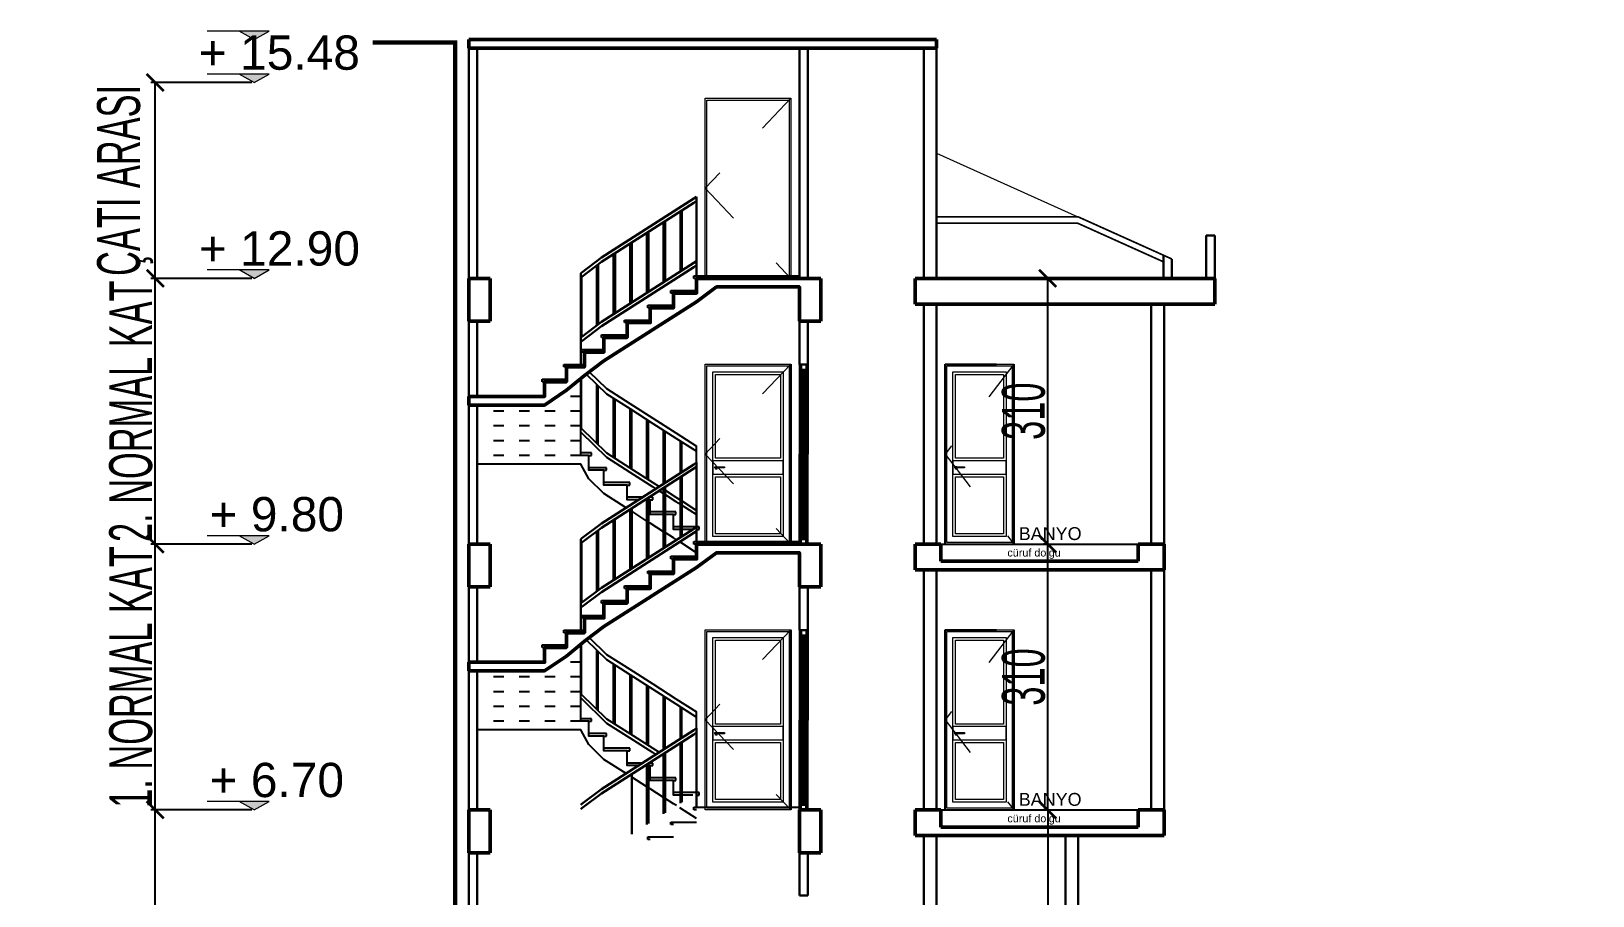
# Model space of a CAD drawing. Header units: millimetres. Extents: x 7519 to 33116, y -1769 to 3101.
# Drawn here: x 11423.7 to 11879.1, y 1998.4 to 2250.5 of the extents above; entities that cross this region are included whole.
import ezdxf

# ---------------------------------------------------------------- set-up
doc = ezdxf.new("R2010")
doc.units = ezdxf.units.MM
doc.linetypes.add('ACAD_ISO03W100', pattern=[30, 12, -18])
doc.linetypes.add('ACAD_ISO04W100', pattern=[30, 24, -3, 0, -3])
doc.layers.add('1', color=7, linetype='Continuous', true_color=0x4137a0)
for name, color, linetype, lineweight in [('iç ölçü x', 20, 'Continuous', 9), ('KAPI', 42, 'Continuous', 25), ('kesit duvar', 97, 'Continuous', 30), ('kesit ödşleme', 5, 'Continuous', 50), ('KOTLAR', 3, 'Continuous', 15)]:
    doc.layers.add(name, color=color, linetype=linetype, lineweight=lineweight)
doc.styles.get("Standard").update_dxf_attribs({"font": 'arial.ttf'})
doc.styles.add('UMUT İÇ ÖLÇÜ YAZISI', font='ARIALN.TTF', dxfattribs={"width": 0.7, "height": 12.5})
doc.dimstyles.new('UMUT İÇ ÖLÇÜ', dxfattribs={"dimtxt": 12.5, "dimasz": 5, "dimexe": 1.25, "dimexo": 0.625, "dimtad": 1, "dimtoh": 1, "dimdec": 0, "dimzin": 12, "dimtxsty": 'UMUT İÇ ÖLÇÜ YAZISI', "dimblk": 'ARCHTICK', "dimcen": 5, "dimclrd": 1, "dimclre": 2, "dimclrt": 3, "dimadec": 0, "dimazin": 0, "dimtfac": 1, "dimtdec": 0, "dimtix": 1, "dimtmove": 0, "dimatfit": 3, "dimldrblk": 'ARCHTICK', "dimfxl": 35, "dimfxlon": 1, "dimtfillclr": 256, "dimarcsym": 0})
pattern_1 = [(90, (8156.6405, 3298.9933), (-4.875, 9e-16), []), (90, (8157.0825, 3299.435), (-4.875, 9e-16), [])]

# ---------------------------------------------------------------- blocks, each defined once
blk = doc.blocks.new('A$C255917EC')
at = {"layer": 'iç ölçü x'}
h = blk.add_hatch(color=256, dxfattribs=at)
h.dxf.hatch_style = 1
h.paths.add_polyline_path([(0, 0), (43.7, 24.5), (-43.7, 24.5)])
for p, q in [((0, 0), (-43.7, 24.5)), ((-43.7, 24.5), (137.2, 24.5)), ((0, 0), (43.7, 24.5))]:
    blk.add_line(p, q, dxfattribs=at)
blk = doc.blocks.new('_ArchTick')
at = {"color": 0, "linetype": 'ByBlock', "const_width": 0.15}
blk.add_lwpolyline([(-0.5, -0.5), (0.5, 0.5)], dxfattribs=at)
blk = doc.blocks.new('*D515')
at = {"layer": 'Defpoints', "color": 0, "transparency": 16777216}
for p in [(11459.87, 2023.45), (11488.72, 2023.45), (11488.72, 1855.95)]:
    blk.add_point(p, dxfattribs=at)
at = {"layer": 'iç ölçü x', "color": 2, "lineweight": -2, "transparency": 16777216}
for p, q in [((11488.09, 2023.45), (11458.62, 2023.45)), ((11488.09, 1855.95), (11458.62, 1855.95))]:
    blk.add_line(p, q, dxfattribs=at)
at = {"layer": 'iç ölçü x', "color": 1, "lineweight": -2, "transparency": 16777216}
blk.add_line((11459.87, 1855.95), (11459.87, 2023.45), dxfattribs=at)
at = {"layer": 'iç ölçü x', "color": 1, "lineweight": -2, "transparency": 16777216, "xscale": 5, "yscale": 5, "zscale": 5}
for p, rotation in [((11459.87, 2023.45), 90), ((11459.87, 1855.95), 270)]:
    blk.add_blockref('_ArchTick', p, dxfattribs=dict(at, rotation=rotation))
at = {"layer": 'iç ölçü x', "color": 3, "transparency": 16777216, "insert": (11451.61, 1939.7), "char_height": 12.5, "attachment_point": 5, "rotation": 90, "style": 'UMUT İÇ ÖLÇÜ YAZISI'}
blk.add_mtext('ZEMİN KAT', dxfattribs=at)
blk = doc.blocks.new('*D516')
at = {"layer": 'Defpoints', "color": 0, "transparency": 16777216}
for p in [(11459.87, 2100.95), (11488.72, 2100.95), (11488.72, 2023.45)]:
    blk.add_point(p, dxfattribs=at)
at = {"layer": 'iç ölçü x', "color": 2, "lineweight": -2, "transparency": 16777216}
for p, q in [((11488.09, 2100.95), (11458.62, 2100.95)), ((11488.09, 2023.45), (11458.62, 2023.45))]:
    blk.add_line(p, q, dxfattribs=at)
at = {"layer": 'iç ölçü x', "color": 1, "lineweight": -2, "transparency": 16777216}
blk.add_line((11459.87, 2023.45), (11459.87, 2100.95), dxfattribs=at)
at = {"layer": 'iç ölçü x', "color": 1, "lineweight": -2, "transparency": 16777216, "xscale": 5, "yscale": 5, "zscale": 5}
for p, rotation in [((11459.87, 2100.95), 90), ((11459.87, 2023.45), 270)]:
    blk.add_blockref('_ArchTick', p, dxfattribs=dict(at, rotation=rotation))
at = {"layer": 'iç ölçü x', "color": 3, "transparency": 16777216, "insert": (11452.78, 2062.2), "char_height": 12.5, "attachment_point": 5, "rotation": 90, "style": 'UMUT İÇ ÖLÇÜ YAZISI'}
blk.add_mtext('1. NORMAL KAT', dxfattribs=at)
blk = doc.blocks.new('*D517')
at = {"layer": 'Defpoints', "color": 0, "transparency": 16777216}
for p in [(11459.87, 2178.45), (11488.72, 2178.45), (11488.72, 2100.95)]:
    blk.add_point(p, dxfattribs=at)
at = {"layer": 'iç ölçü x', "color": 2, "lineweight": -2, "transparency": 16777216}
for p, q in [((11488.09, 2178.45), (11458.62, 2178.45)), ((11488.09, 2100.95), (11458.62, 2100.95))]:
    blk.add_line(p, q, dxfattribs=at)
at = {"layer": 'iç ölçü x', "color": 1, "lineweight": -2, "transparency": 16777216}
blk.add_line((11459.87, 2100.95), (11459.87, 2178.45), dxfattribs=at)
at = {"layer": 'iç ölçü x', "color": 1, "lineweight": -2, "transparency": 16777216, "xscale": 5, "yscale": 5, "zscale": 5}
for p, rotation in [((11459.87, 2178.45), 90), ((11459.87, 2100.95), 270)]:
    blk.add_blockref('_ArchTick', p, dxfattribs=dict(at, rotation=rotation))
at = {"layer": 'iç ölçü x', "color": 3, "transparency": 16777216, "insert": (11452.78, 2139.7), "char_height": 12.5, "attachment_point": 5, "rotation": 90, "style": 'UMUT İÇ ÖLÇÜ YAZISI'}
blk.add_mtext('2. NORMAL KAT', dxfattribs=at)
blk = doc.blocks.new('*D518')
at = {"layer": 'Defpoints', "color": 0, "transparency": 16777216}
for p in [(11459.87, 2235.56), (11488.72, 2235.56), (11488.72, 2178.45)]:
    blk.add_point(p, dxfattribs=at)
at = {"layer": 'iç ölçü x', "color": 2, "lineweight": -2, "transparency": 16777216}
for p, q in [((11488.09, 2235.56), (11458.62, 2235.56)), ((11488.09, 2178.45), (11458.62, 2178.45))]:
    blk.add_line(p, q, dxfattribs=at)
at = {"layer": 'iç ölçü x', "color": 1, "lineweight": -2, "transparency": 16777216}
blk.add_line((11459.87, 2178.45), (11459.87, 2235.56), dxfattribs=at)
at = {"layer": 'iç ölçü x', "color": 1, "lineweight": -2, "transparency": 16777216, "xscale": 5, "yscale": 5, "zscale": 5}
for p, rotation in [((11459.87, 2235.56), 90), ((11459.87, 2178.45), 270)]:
    blk.add_blockref('_ArchTick', p, dxfattribs=dict(at, rotation=rotation))
at = {"layer": 'iç ölçü x', "color": 3, "transparency": 16777216, "insert": (11451.1, 2207), "char_height": 12.5, "attachment_point": 5, "rotation": 90, "style": 'UMUT İÇ ÖLÇÜ YAZISI'}
blk.add_mtext('ÇATI ARASI ', dxfattribs=at)
blk = doc.blocks.new('*D511')
at = {"layer": 'Defpoints', "color": 0, "transparency": 16777216}
for p in [(11720.15, 2100.95), (11720.15, 2100.95), (11720.15, 2023.45)]:
    blk.add_point(p, dxfattribs=at)
at = {"layer": 'iç ölçü x', "color": 2, "lineweight": -2, "transparency": 16777216}
for p, q in [((11720.15, 2100.95), (11718.9, 2100.95)), ((11720.15, 2023.45), (11718.9, 2023.45))]:
    blk.add_line(p, q, dxfattribs=at)
at = {"layer": 'iç ölçü x', "color": 1, "lineweight": -2, "transparency": 16777216}
blk.add_line((11720.15, 2023.45), (11720.15, 2100.95), dxfattribs=at)
at = {"layer": 'iç ölçü x', "color": 1, "lineweight": -2, "transparency": 16777216, "xscale": 5, "yscale": 5, "zscale": 5}
for p, rotation in [((11720.15, 2100.95), 90), ((11720.15, 2023.45), 270)]:
    blk.add_blockref('_ArchTick', p, dxfattribs=dict(at, rotation=rotation))
at = {"layer": 'iç ölçü x', "color": 3, "transparency": 16777216, "insert": (11713.15, 2062.2), "char_height": 12.5, "attachment_point": 5, "rotation": 90, "style": 'UMUT İÇ ÖLÇÜ YAZISI'}
blk.add_mtext('310', dxfattribs=at)
blk = doc.blocks.new('*D512')
at = {"layer": 'Defpoints', "color": 0, "transparency": 16777216}
for p in [(11720.15, 2178.45), (11720.15, 2178.45), (11720.15, 2100.95)]:
    blk.add_point(p, dxfattribs=at)
at = {"layer": 'iç ölçü x', "color": 2, "lineweight": -2, "transparency": 16777216}
for p, q in [((11720.15, 2178.45), (11718.9, 2178.45)), ((11720.15, 2100.95), (11718.9, 2100.95))]:
    blk.add_line(p, q, dxfattribs=at)
at = {"layer": 'iç ölçü x', "color": 1, "lineweight": -2, "transparency": 16777216}
blk.add_line((11720.15, 2100.95), (11720.15, 2178.45), dxfattribs=at)
at = {"layer": 'iç ölçü x', "color": 1, "lineweight": -2, "transparency": 16777216, "xscale": 5, "yscale": 5, "zscale": 5}
for p, rotation in [((11720.15, 2178.45), 90), ((11720.15, 2100.95), 270)]:
    blk.add_blockref('_ArchTick', p, dxfattribs=dict(at, rotation=rotation))
at = {"layer": 'iç ölçü x', "color": 3, "transparency": 16777216, "insert": (11713.15, 2139.7), "char_height": 12.5, "attachment_point": 5, "rotation": 90, "style": 'UMUT İÇ ÖLÇÜ YAZISI'}
blk.add_mtext('310', dxfattribs=at)
blk = doc.blocks.new('*D519')
at = {"layer": 'Defpoints', "color": 0, "transparency": 16777216}
for p in [(11720.15, 2023.45), (11720.15, 1855.95), (11722.14, 1855.95)]:
    blk.add_point(p, dxfattribs=at)
at = {"layer": 'iç ölçü x', "color": 2, "lineweight": -2, "transparency": 16777216}
for p, q in [((11720.15, 2023.45), (11718.9, 2023.45)), ((11721.51, 1855.95), (11718.9, 1855.95))]:
    blk.add_line(p, q, dxfattribs=at)
at = {"layer": 'iç ölçü x', "color": 1, "lineweight": -2, "transparency": 16777216}
blk.add_line((11720.15, 2023.45), (11720.15, 1855.95), dxfattribs=at)
at = {"layer": 'iç ölçü x', "color": 1, "lineweight": -2, "transparency": 16777216, "xscale": 5, "yscale": 5, "zscale": 5}
for p, rotation in [((11720.15, 2023.45), 90), ((11720.15, 1855.95), 270)]:
    blk.add_blockref('_ArchTick', p, dxfattribs=dict(at, rotation=rotation))
at = {"layer": 'iç ölçü x', "color": 3, "transparency": 16777216, "insert": (11713.15, 1939.7), "char_height": 12.5, "attachment_point": 5, "rotation": 90, "style": 'UMUT İÇ ÖLÇÜ YAZISI'}
blk.add_mtext('670', dxfattribs=at)

msp = doc.modelspace()

# ---------------------------------------------------------------- hatches: boundary and pattern name
at = {"layer": '1', "lineweight": 30}
h = msp.add_hatch(dxfattribs=at)
h.set_pattern_fill('JIS_LC_8A', color=256, scale=0.625, angle=45)
h.set_pattern_definition(pattern_1)
h.paths.add_polyline_path([(11589.99, 2183.228), (11584.282, 2178.922), (11583.99, 2178.681), (11583.99, 2161.202), (11589.99, 2165.728), (11616.99, 2182.95), (11617.74, 2183.502), (11617.74, 2201.002), (11616.99, 2200.45)])
at = {"layer": '1'}
h = msp.add_hatch(dxfattribs=at)
h.set_pattern_fill('JIS_LC_8A', color=256, scale=0.625, angle=45)
h.set_pattern_definition(pattern_1)
h.paths.add_polyline_path([(11604.99, 2136.143), (11598.24, 2140.448), (11591.49, 2144.754), (11585.565, 2150.519), (11585.032, 2150.117), (11583.99, 2149.257), (11583.99, 2134.832), (11591.49, 2127.534), (11598.24, 2123.228), (11604.99, 2118.922), (11606.852, 2117.734), (11616.99, 2124.2), (11617.74, 2124.752), (11617.74, 2128.01), (11611.74, 2131.837)])
h = msp.add_hatch(dxfattribs=at)
h.set_pattern_fill('JIS_LC_8A', color=256, scale=0.625, angle=45)
h.set_pattern_definition([(90, (8156.6405, 3221.4933), (-4.875, 9e-16), []), (90, (8157.0825, 3221.935), (-4.875, 9e-16), [])])
h.paths.add_polyline_path([(11611.74, 2054.337), (11604.99, 2058.643), (11598.24, 2062.948), (11591.49, 2067.254), (11585.565, 2073.019), (11585.032, 2072.617), (11583.99, 2071.757), (11583.99, 2057.332), (11591.49, 2050.034), (11598.24, 2045.728), (11604.99, 2041.422), (11606.852, 2040.234), (11616.99, 2046.7), (11617.74, 2047.252), (11617.74, 2050.51)])

# ---------------------------------------------------------------- linework, layer by layer
at = {"layer": '1', "lineweight": 30}
for p, q in [((11617.74, 2179.2), (11617.74, 2202.252)), ((11583.99, 2179.931), (11583.99, 2153.367)), ((11617.74, 2101.7), (11617.74, 2124.752)), ((11613.016, 2102.915), (11613.016, 2120.415)), ((11613.457, 2103.197), (11613.457, 2120.697)), ((11603.266, 2096.696), (11603.266, 2114.196)), ((11603.707, 2096.978), (11603.707, 2114.478)), ((11608.141, 2099.806), (11608.141, 2117.306)), ((11608.582, 2100.088), (11608.582, 2117.588)), ((11598.391, 2093.587), (11598.391, 2111.087)), ((11598.832, 2093.868), (11598.832, 2111.368)), ((11588.641, 2087.21), (11588.641, 2104.71)), ((11589.082, 2087.544), (11589.082, 2105.044)), ((11593.516, 2090.477), (11593.516, 2107.977)), ((11593.957, 2090.759), (11593.957, 2108.259)), ((11583.99, 2102.431), (11583.99, 2075.867)), ((11584.207, 2083.861), (11584.207, 2101.361)), ((11617.74, 2024.2), (11617.74, 2047.252)), ((11613.016, 2025.415), (11613.016, 2042.915)), ((11613.457, 2025.697), (11613.457, 2043.197)), ((11603.266, 2019.196), (11603.266, 2036.696)), ((11603.707, 2019.478), (11603.707, 2036.978)), ((11608.141, 2022.306), (11608.141, 2039.806)), ((11608.582, 2022.588), (11608.582, 2040.088)), ((11598.832, 2016.368), (11598.832, 2033.868))]:
    msp.add_line(p, q, dxfattribs=at)
at = {"layer": '1'}
for p, q in [((11616.99, 2178.45), (11616.99, 2179.2)), ((11616.99, 2179.2), (11647.747, 2179.2)), ((11617.74, 2178.45), (11616.99, 2178.45)), ((11610.24, 2174.145), (11610.24, 2174.895)), ((11610.24, 2174.895), (11617.74, 2174.895)), ((11610.99, 2174.145), (11610.24, 2174.145)), ((11603.49, 2169.839), (11603.49, 2170.589)), ((11603.49, 2170.589), (11610.99, 2170.589)), ((11604.24, 2169.839), (11603.49, 2169.839)), ((11596.74, 2165.534), (11596.74, 2166.284)), ((11596.74, 2166.284), (11604.24, 2166.284)), ((11597.49, 2165.534), (11596.74, 2165.534)), ((11589.99, 2161.228), (11589.99, 2161.978)), ((11589.99, 2161.978), (11597.49, 2161.978)), ((11590.74, 2161.228), (11589.99, 2161.228)), ((11584.282, 2156.922), (11584.282, 2157.672)), ((11584.282, 2157.672), (11590.74, 2157.672)), ((11585.032, 2156.922), (11584.282, 2156.922)), ((11579.063, 2152.617), (11579.063, 2153.367)), ((11579.063, 2153.367), (11585.032, 2153.367)), ((11579.813, 2152.617), (11579.063, 2152.617)), ((11572.692, 2148.311), (11572.692, 2149.061)), ((11572.692, 2149.061), (11579.813, 2149.061)), ((11573.442, 2148.311), (11572.692, 2148.311)), ((11587.065, 2127.534), (11583.99, 2127.534)), ((11587.065, 2126.784), (11587.065, 2127.534)), ((11617.74, 2124.752), (11617.74, 2129.536)), ((11586.315, 2126.784), (11587.065, 2126.784)), ((11591.49, 2123.228), (11586.315, 2123.228)), ((11590.74, 2122.478), (11591.49, 2122.478)), ((11591.49, 2122.478), (11591.49, 2123.228)), ((11598.24, 2118.922), (11590.74, 2118.922)), ((11597.49, 2118.172), (11598.24, 2118.172)), ((11598.24, 2118.172), (11598.24, 2118.922)), ((11601.965, 2114.617), (11597.49, 2114.617)), ((11604.99, 2114.617), (11603.925, 2114.617)), ((11604.24, 2113.867), (11604.99, 2113.867)), ((11604.99, 2113.867), (11604.99, 2114.617)), ((11608.141, 2110.311), (11604.24, 2110.311)), ((11611.74, 2110.311), (11608.582, 2110.311)), ((11610.99, 2109.561), (11611.74, 2109.561)), ((11611.74, 2109.561), (11611.74, 2110.311)), ((11613.016, 2106.006), (11610.99, 2106.006)), ((11618.49, 2106.006), (11613.457, 2106.006)), ((11617.74, 2105.256), (11618.49, 2105.256)), ((11618.49, 2105.256), (11618.49, 2106.006)), ((11616.99, 2100.95), (11616.99, 2101.7)), ((11616.99, 2101.7), (11647.747, 2101.7)), ((11617.74, 2100.95), (11616.99, 2100.95)), ((11688.991, 2100.95), (11746.581, 2100.95)), ((11610.24, 2096.645), (11610.24, 2097.395)), ((11610.24, 2097.395), (11617.74, 2097.395)), ((11610.99, 2096.645), (11610.24, 2096.645)), ((11603.49, 2092.339), (11603.49, 2093.089)), ((11603.49, 2093.089), (11610.99, 2093.089)), ((11604.24, 2092.339), (11603.49, 2092.339)), ((11596.74, 2088.034), (11596.74, 2088.784)), ((11596.74, 2088.784), (11604.24, 2088.784)), ((11597.49, 2088.034), (11596.74, 2088.034)), ((11589.99, 2083.728), (11589.99, 2084.478)), ((11589.99, 2084.478), (11597.49, 2084.478)), ((11590.74, 2083.728), (11589.99, 2083.728)), ((11584.282, 2079.422), (11584.282, 2080.172)), ((11584.282, 2080.172), (11590.74, 2080.172)), ((11585.032, 2079.422), (11584.282, 2079.422)), ((11579.063, 2075.117), (11579.063, 2075.867)), ((11579.063, 2075.867), (11585.032, 2075.867)), ((11579.813, 2075.117), (11579.063, 2075.117)), ((11572.692, 2070.811), (11572.692, 2071.561)), ((11572.692, 2071.561), (11579.813, 2071.561)), ((11573.442, 2070.811), (11572.692, 2070.811)), ((11587.065, 2050.034), (11583.99, 2050.034)), ((11587.065, 2049.284), (11587.065, 2050.034)), ((11617.74, 2047.252), (11617.74, 2052.036)), ((11586.315, 2049.284), (11587.065, 2049.284)), ((11591.49, 2045.728), (11586.315, 2045.728)), ((11590.74, 2044.978), (11591.49, 2044.978)), ((11591.49, 2044.978), (11591.49, 2045.728)), ((11598.24, 2041.422), (11590.74, 2041.422)), ((11597.49, 2040.672), (11598.24, 2040.672)), ((11598.24, 2040.672), (11598.24, 2041.422)), ((11601.965, 2037.117), (11597.49, 2037.117)), ((11604.99, 2037.117), (11603.925, 2037.117)), ((11604.24, 2036.367), (11604.99, 2036.367)), ((11604.99, 2036.367), (11604.99, 2037.117)), ((11608.141, 2032.811), (11604.24, 2032.811)), ((11611.74, 2032.811), (11608.582, 2032.811)), ((11610.99, 2032.061), (11611.74, 2032.061)), ((11611.74, 2032.061), (11611.74, 2032.811)), ((11613.016, 2028.506), (11610.99, 2028.506)), ((11618.49, 2028.506), (11613.457, 2028.506)), ((11617.74, 2027.756), (11618.49, 2027.756)), ((11618.49, 2027.756), (11618.49, 2028.506)), ((11616.99, 2023.45), (11616.99, 2024.2)), ((11616.99, 2024.2), (11647.747, 2024.2)), ((11617.74, 2023.45), (11616.99, 2023.45)), ((11688.991, 2023.45), (11746.581, 2023.45)), ((11610.24, 2019.145), (11610.24, 2019.895)), ((11610.24, 2019.895), (11617.74, 2019.895)), ((11610.99, 2019.145), (11610.24, 2019.145)), ((11603.49, 2014.839), (11603.49, 2015.589)), ((11603.49, 2015.589), (11610.99, 2015.589)), ((11604.24, 2014.839), (11603.49, 2014.839))]:
    msp.add_line(p, q, dxfattribs=at)
at = {"layer": '1', "linetype": 'ACAD_ISO03W100', "ltscale": 0.25}
for p, q in [((11583.99, 2144.006), (11577.141, 2144.006)), ((11583.99, 2139.7), (11553.798, 2139.7)), ((11583.99, 2135.395), (11553.798, 2135.395)), ((11583.99, 2131.089), (11553.798, 2131.089)), ((11583.99, 2126.784), (11553.798, 2126.784)), ((11583.99, 2066.506), (11577.141, 2066.506)), ((11583.99, 2062.2), (11553.798, 2062.2)), ((11583.99, 2057.895), (11553.798, 2057.895)), ((11583.99, 2053.589), (11553.798, 2053.589)), ((11583.99, 2049.284), (11553.798, 2049.284))]:
    msp.add_line(p, q, dxfattribs=at)
at = {"layer": '1', "lineweight": 30}
for points in [[(11583.99, 2179.931), (11584.282, 2180.172), (11589.99, 2184.478), (11616.99, 2201.7), (11617.74, 2202.252)], [(11583.99, 2178.681), (11584.282, 2178.922), (11589.99, 2183.228), (11616.99, 2200.45), (11617.74, 2201.002)], [(11583.99, 2161.181), (11584.282, 2161.422), (11589.99, 2165.728), (11616.99, 2182.95), (11617.74, 2183.502)], [(11583.99, 2159.931), (11584.282, 2160.172), (11589.99, 2164.478), (11616.99, 2181.7), (11617.74, 2182.252)], [(11583.99, 2102.431), (11584.282, 2102.672), (11589.99, 2106.978), (11616.99, 2124.2), (11617.74, 2124.752)], [(11583.99, 2101.181), (11584.282, 2101.422), (11589.99, 2105.728), (11616.99, 2122.95), (11617.74, 2123.502)], [(11583.99, 2083.681), (11584.282, 2083.922), (11589.99, 2088.228), (11616.99, 2105.45), (11617.74, 2106.002)], [(11583.99, 2082.431), (11584.282, 2082.672), (11589.99, 2086.978), (11616.99, 2104.2), (11617.74, 2104.752)], [(11583.99, 2024.931), (11584.282, 2025.172), (11589.99, 2029.478), (11616.99, 2046.7), (11617.74, 2047.252)], [(11583.99, 2023.681), (11584.282, 2023.922), (11589.99, 2028.228), (11616.99, 2045.45), (11617.74, 2046.002)]]:
    msp.add_lwpolyline(points, dxfattribs=at)
at = {"layer": '1'}
for points in [[(11585.565, 2150.519), (11591.49, 2144.754), (11598.24, 2140.448), (11604.99, 2136.143), (11611.74, 2131.837), (11617.74, 2128.01)], [(11586.448, 2151.185), (11591.49, 2146.28), (11598.24, 2141.974), (11604.99, 2137.669), (11611.74, 2133.363), (11617.74, 2129.536)], [(11600.79, 2113.867), (11597.49, 2113.867), (11597.49, 2118.172), (11590.74, 2118.172), (11590.74, 2122.478), (11586.315, 2122.478), (11586.315, 2126.784), (11583.99, 2126.784), (11583.99, 2149.257)], [(11583.99, 2134.832), (11591.49, 2127.534), (11598.24, 2123.228), (11604.99, 2118.922), (11606.852, 2117.734)], [(11583.99, 2133.578), (11591.49, 2126.28), (11598.24, 2121.974), (11604.99, 2117.669), (11605.87, 2117.107)], [(11597.18, 2111.564), (11590.74, 2115.672), (11586.315, 2119.978), (11583.99, 2124.284), (11553.798, 2124.284)], [(11603.266, 2113.867), (11602.749, 2113.867)], [(11608.141, 2109.561), (11604.24, 2109.561), (11604.24, 2113.867), (11603.707, 2113.867)], [(11606.849, 2116.482), (11608.141, 2115.659)], [(11607.832, 2117.109), (11608.141, 2116.913)], [(11608.582, 2116.631), (11611.74, 2114.617), (11613.016, 2113.803)], [(11608.582, 2115.377), (11611.74, 2113.363), (11613.016, 2112.549)], [(11613.457, 2113.521), (11617.74, 2110.79)], [(11598.391, 2110.792), (11598.16, 2110.939)], [(11603.266, 2107.683), (11598.832, 2110.51)], [(11613.016, 2105.256), (11610.99, 2105.256), (11610.99, 2109.561), (11608.582, 2109.561)], [(11613.457, 2112.267), (11617.74, 2109.536)], [(11608.141, 2104.573), (11604.24, 2107.061), (11603.707, 2107.401)], [(11611.877, 2102.189), (11610.99, 2102.756), (11608.582, 2104.291)], [(11616.685, 2105.256), (11613.457, 2105.256)], [(11617.74, 2101.7), (11617.74, 2105.256)], [(11617.74, 2098.45), (11612.857, 2101.564)], [(11585.565, 2073.019), (11591.49, 2067.254), (11598.24, 2062.948), (11604.99, 2058.643), (11611.74, 2054.337), (11617.74, 2050.51)], [(11586.448, 2073.685), (11591.49, 2068.78), (11598.24, 2064.474), (11604.99, 2060.169), (11611.74, 2055.863), (11617.74, 2052.036)], [(11600.79, 2036.367), (11597.49, 2036.367), (11597.49, 2040.672), (11590.74, 2040.672), (11590.74, 2044.978), (11586.315, 2044.978), (11586.315, 2049.284), (11583.99, 2049.284), (11583.99, 2071.757)], [(11583.99, 2057.332), (11591.49, 2050.034), (11598.24, 2045.728), (11604.99, 2041.422), (11606.852, 2040.234)], [(11583.99, 2056.078), (11591.49, 2048.78), (11598.24, 2044.474), (11604.99, 2040.169), (11605.87, 2039.607)], [(11597.18, 2034.064), (11590.74, 2038.172), (11586.315, 2042.478), (11583.99, 2046.784), (11553.798, 2046.784)], [(11603.266, 2036.367), (11602.749, 2036.367)], [(11608.141, 2032.061), (11604.24, 2032.061), (11604.24, 2036.367), (11603.707, 2036.367)], [(11598.391, 2033.292), (11598.16, 2033.439)], [(11603.266, 2030.183), (11598.832, 2033.01)], [(11613.016, 2027.756), (11610.99, 2027.756), (11610.99, 2032.061), (11608.582, 2032.061)], [(11608.141, 2027.073), (11604.24, 2029.561), (11603.707, 2029.901)], [(11611.877, 2024.689), (11610.99, 2025.256), (11608.582, 2026.791)], [(11616.685, 2027.756), (11613.457, 2027.756)], [(11617.74, 2024.2), (11617.74, 2027.252)], [(11617.74, 2020.95), (11612.857, 2024.064)]]:
    msp.add_lwpolyline(points, dxfattribs=at)
at = {"layer": 'iç ölçü x'}
for p in [(11687.74, 2214.967), (11756.388, 2184.075)]:
    msp.add_line(p, (11728.951, 2196.422), dxfattribs=at)
at = {"layer": 'iç ölçü x', "linetype": 'ACAD_ISO04W100', "const_width": 1.25}
msp.add_lwpolyline([(11523.288, 2247.249), (11547.352, 2247.249), (11547.352, 1746.7), (11642.239, 1746.7), (11642.239, 1717.95), (11691.991, 1717.95), (11691.991, 1746.7), (11878.5, 1746.7), (11878.5, 1845.2), (11730.831, 1845.2), (11730.831, 1855.95)], dxfattribs=at)
at = {"layer": 'iç ölçü x', "const_width": 0.5}
for points in [[(11728.951, 2196.422), (11687.74, 2196.422)], [(11728.951, 2196.422), (11756.388, 2184.075)], [(11728.951, 2194.503), (11687.74, 2194.503)], [(11728.951, 2194.503), (11753.888, 2183.281)]]:
    msp.add_lwpolyline(points, dxfattribs=at)
at = {"layer": 'KAPI'}
for p, q in [((11645.251, 2153.45), (11645.251, 2100.95)), ((11647.747, 2153.353), (11647.747, 2127.152)), ((11648.243, 2153.353), (11648.243, 2127.152)), ((11648.243, 2151.883), (11649.743, 2151.883)), ((11648.743, 2151.883), (11648.743, 2127.152)), ((11648.743, 2150.954), (11649.243, 2150.954)), ((11648.993, 2150.954), (11648.993, 2127.152)), ((11649.243, 2151.883), (11649.243, 2127.152)), ((11649.743, 2153.353), (11649.743, 2127.152)), ((11650.239, 2153.353), (11650.239, 2127.152)), ((11690.25, 2100.95), (11690.25, 2153.45)), ((11690.25, 2153.45), (11705.249, 2153.45)), ((11710.25, 2153.45), (11710.25, 2100.95)), ((11647.747, 2100.95), (11647.747, 2127.152)), ((11648.243, 2100.95), (11648.243, 2127.152)), ((11648.743, 2102.42), (11648.743, 2127.152)), ((11648.993, 2103.35), (11648.993, 2127.152)), ((11649.243, 2102.42), (11649.243, 2127.152)), ((11649.743, 2100.95), (11649.743, 2127.152)), ((11650.239, 2100.95), (11650.239, 2127.152)), ((11648.243, 2102.42), (11649.743, 2102.42)), ((11648.743, 2103.35), (11649.243, 2103.35)), ((11645.251, 2075.95), (11645.251, 2023.45)), ((11647.747, 2075.853), (11647.747, 2049.652)), ((11648.243, 2075.853), (11648.243, 2049.652)), ((11648.243, 2074.383), (11649.743, 2074.383)), ((11648.743, 2074.383), (11648.743, 2049.652)), ((11648.743, 2073.454), (11649.243, 2073.454)), ((11648.993, 2073.454), (11648.993, 2049.652)), ((11649.243, 2074.383), (11649.243, 2049.652)), ((11649.743, 2075.853), (11649.743, 2049.652)), ((11650.239, 2075.853), (11650.239, 2049.652)), ((11690.25, 2023.45), (11690.25, 2075.95)), ((11690.25, 2075.95), (11705.249, 2075.95)), ((11710.25, 2075.95), (11710.25, 2023.45)), ((11647.747, 2023.45), (11647.747, 2049.652)), ((11648.243, 2023.45), (11648.243, 2049.652)), ((11648.743, 2024.92), (11648.743, 2049.652)), ((11648.993, 2025.85), (11648.993, 2049.652)), ((11649.243, 2024.92), (11649.243, 2049.652)), ((11649.743, 2023.45), (11649.743, 2049.652)), ((11650.239, 2023.45), (11650.239, 2049.652)), ((11648.243, 2024.92), (11649.743, 2024.92)), ((11648.743, 2025.85), (11649.243, 2025.85))]:
    msp.add_line(p, q, dxfattribs=at)
at = {"layer": 'KAPI', "linetype": 'ByBlock', "lineweight": 5}
for points in [[(11620.25, 2230.95), (11645.251, 2230.95), (11645.251, 2178.45), (11620.25, 2178.45)], [(11620.75, 2230.45), (11644.751, 2230.45), (11644.751, 2178.95), (11620.75, 2178.95)], [(11620.25, 2153.45), (11645.251, 2153.45), (11645.251, 2100.95), (11620.25, 2100.95)], [(11620.75, 2152.95), (11644.751, 2152.95), (11644.751, 2101.45), (11620.75, 2101.45)], [(11622.5, 2151.2), (11643.001, 2151.2), (11643.001, 2103.2), (11622.5, 2103.2)], [(11622.5, 2151.2), (11643.001, 2151.2), (11643.001, 2125.238), (11622.5, 2125.238)], [(11623.25, 2150.45), (11642.251, 2150.45), (11642.251, 2125.988), (11623.25, 2125.988)], [(11690.25, 2153.45), (11710.25, 2153.45), (11710.25, 2100.95), (11690.25, 2100.95)], [(11690.75, 2152.95), (11709.75, 2152.95), (11709.75, 2101.45), (11690.75, 2101.45)], [(11692.5, 2151.2), (11708, 2151.2), (11708, 2103.2), (11692.5, 2103.2)], [(11692.5, 2151.2), (11708, 2151.2), (11708, 2125.238), (11692.5, 2125.238)], [(11693.25, 2150.45), (11707.25, 2150.45), (11707.25, 2125.988), (11693.25, 2125.988)], [(11643.001, 2125.238), (11622.5, 2125.238), (11622.5, 2121.353), (11643.001, 2121.353)], [(11623.037, 2123.466), (11625.888, 2123.466), (11625.888, 2123.169), (11623.037, 2123.169)], [(11708, 2125.238), (11692.5, 2125.238), (11692.5, 2121.353), (11708, 2121.353)], [(11693.037, 2123.466), (11695.888, 2123.466), (11695.888, 2123.169), (11693.037, 2123.169)], [(11622.5, 2121.353), (11643.001, 2121.353), (11643.001, 2103.2), (11622.5, 2103.2)], [(11623.25, 2120.603), (11642.251, 2120.603), (11642.251, 2103.95), (11623.25, 2103.95)], [(11692.5, 2121.353), (11708, 2121.353), (11708, 2103.2), (11692.5, 2103.2)], [(11693.25, 2120.603), (11707.25, 2120.603), (11707.25, 2103.95), (11693.25, 2103.95)], [(11620.25, 2075.95), (11645.251, 2075.95), (11645.251, 2023.45), (11620.25, 2023.45)], [(11620.75, 2075.45), (11644.751, 2075.45), (11644.751, 2023.95), (11620.75, 2023.95)], [(11622.5, 2073.7), (11643.001, 2073.7), (11643.001, 2025.7), (11622.5, 2025.7)], [(11622.5, 2073.7), (11643.001, 2073.7), (11643.001, 2047.738), (11622.5, 2047.738)], [(11623.25, 2072.95), (11642.251, 2072.95), (11642.251, 2048.488), (11623.25, 2048.488)], [(11690.25, 2075.95), (11710.25, 2075.95), (11710.25, 2023.45), (11690.25, 2023.45)], [(11690.75, 2075.45), (11709.75, 2075.45), (11709.75, 2023.95), (11690.75, 2023.95)], [(11692.5, 2073.7), (11708, 2073.7), (11708, 2025.7), (11692.5, 2025.7)], [(11692.5, 2073.7), (11708, 2073.7), (11708, 2047.738), (11692.5, 2047.738)], [(11693.25, 2072.95), (11707.25, 2072.95), (11707.25, 2048.488), (11693.25, 2048.488)], [(11643.001, 2047.738), (11622.5, 2047.738), (11622.5, 2043.853), (11643.001, 2043.853)], [(11623.037, 2045.966), (11625.888, 2045.966), (11625.888, 2045.669), (11623.037, 2045.669)], [(11708, 2047.738), (11692.5, 2047.738), (11692.5, 2043.853), (11708, 2043.853)], [(11693.037, 2045.966), (11695.888, 2045.966), (11695.888, 2045.669), (11693.037, 2045.669)], [(11622.5, 2043.853), (11643.001, 2043.853), (11643.001, 2025.7), (11622.5, 2025.7)], [(11623.25, 2043.103), (11642.251, 2043.103), (11642.251, 2026.45), (11623.25, 2026.45)], [(11692.5, 2043.853), (11708, 2043.853), (11708, 2025.7), (11692.5, 2025.7)], [(11693.25, 2043.103), (11707.25, 2043.103), (11707.25, 2026.45), (11693.25, 2026.45)]]:
    msp.add_lwpolyline(points, close=True, dxfattribs=at)
for points in [[(11623.227, 2123.466), (11623.227, 2123.544), (11623.668, 2123.544), (11623.668, 2123.466)], [(11623.668, 2123.169), (11623.668, 2122.766), (11623.227, 2122.766), (11623.227, 2123.169)], [(11693.227, 2123.466), (11693.227, 2123.544), (11693.668, 2123.544), (11693.668, 2123.466)], [(11693.668, 2123.169), (11693.668, 2122.766), (11693.227, 2122.766), (11693.227, 2123.169)], [(11623.227, 2045.966), (11623.227, 2046.044), (11623.668, 2046.044), (11623.668, 2045.966)], [(11623.668, 2045.669), (11623.668, 2045.266), (11623.227, 2045.266), (11623.227, 2045.669)], [(11693.227, 2045.966), (11693.227, 2046.044), (11693.668, 2046.044), (11693.668, 2045.966)], [(11693.668, 2045.669), (11693.668, 2045.266), (11693.227, 2045.266), (11693.227, 2045.669)]]:
    msp.add_lwpolyline(points, dxfattribs=at)
at = {"layer": 'kesit duvar'}
for p, q in [((11551.297, 2178.45), (11551.297, 2245.56)), ((11553.798, 2178.45), (11553.798, 2245.56)), ((11647.747, 2245.56), (11647.747, 2178.45)), ((11650.239, 2245.56), (11650.239, 2178.45)), ((11683.991, 2178.45), (11683.991, 2245.56)), ((11687.74, 2178.45), (11687.74, 2245.56)), ((11768.888, 2190.95), (11766.388, 2190.95)), ((11766.388, 2190.95), (11766.388, 2178.45)), ((11768.888, 2190.95), (11768.888, 2178.45)), ((11753.888, 2185.2), (11753.888, 2178.45)), ((11756.388, 2184.075), (11756.388, 2178.45)), ((11683.991, 2100.95), (11683.991, 2170.95)), ((11687.74, 2100.95), (11687.74, 2170.95)), ((11750.331, 2100.95), (11750.331, 2170.95)), ((11754.081, 2100.95), (11754.081, 2170.95)), ((11551.297, 2144.006), (11551.297, 2165.95)), ((11553.798, 2144.006), (11553.798, 2165.95)), ((11647.747, 2153.353), (11647.747, 2165.95)), ((11650.239, 2153.353), (11650.239, 2165.95)), ((11647.747, 2153.353), (11650.239, 2153.353)), ((11551.297, 2100.95), (11551.297, 2141.506)), ((11553.798, 2100.95), (11553.798, 2141.506)), ((11683.991, 2023.45), (11683.991, 2093.45)), ((11687.74, 2023.45), (11687.74, 2093.45)), ((11750.331, 2023.45), (11750.331, 2093.45)), ((11754.081, 2023.45), (11754.081, 2093.45)), ((11551.297, 2066.506), (11551.297, 2088.45)), ((11553.798, 2066.506), (11553.798, 2088.45)), ((11647.747, 2075.853), (11647.747, 2088.45)), ((11650.239, 2075.853), (11650.239, 2088.45)), ((11647.747, 2075.853), (11650.239, 2075.853)), ((11551.297, 2023.45), (11551.297, 2064.006)), ((11553.798, 2023.45), (11553.798, 2064.006)), ((11683.991, 1855.95), (11683.991, 2015.95)), ((11687.74, 1855.95), (11687.74, 2015.95)), ((11725.331, 1855.95), (11725.331, 2015.95)), ((11729.081, 1855.95), (11729.081, 2015.95)), ((11551.297, 1989.006), (11551.297, 2010.95)), ((11553.798, 1989.006), (11553.798, 2010.95)), ((11647.747, 1998.45), (11647.747, 2010.95)), ((11650.239, 1998.45), (11650.239, 2010.95)), ((11647.747, 1998.45), (11650.239, 1998.45))]:
    msp.add_line(p, q, dxfattribs=at)
at = {"layer": 'kesit ödşleme'}
for p, q in [((11551.297, 2248.06), (11687.74, 2248.06)), ((11551.297, 2245.56), (11551.297, 2248.06)), ((11551.297, 2245.56), (11687.74, 2245.56)), ((11687.74, 2245.56), (11687.74, 2248.06)), ((11551.297, 2178.45), (11557.547, 2178.45)), ((11551.297, 2178.45), (11551.297, 2165.95)), ((11557.547, 2178.45), (11557.547, 2165.95)), ((11647.747, 2178.45), (11653.997, 2178.45)), ((11653.997, 2178.45), (11653.997, 2165.95)), ((11681.491, 2178.45), (11768.888, 2178.45)), ((11681.491, 2170.95), (11681.491, 2178.45)), ((11768.888, 2178.45), (11768.888, 2170.95)), ((11681.491, 2170.95), (11768.888, 2170.95)), ((11551.297, 2165.95), (11557.547, 2165.95)), ((11647.747, 2165.95), (11653.997, 2165.95)), ((11551.297, 2141.506), (11551.297, 2144.006)), ((11551.297, 2100.95), (11557.547, 2100.95)), ((11551.297, 2100.95), (11551.297, 2088.45)), ((11557.547, 2100.95), (11557.547, 2088.45)), ((11647.747, 2100.95), (11653.997, 2100.95)), ((11653.997, 2100.95), (11653.997, 2088.45)), ((11681.491, 2100.95), (11688.991, 2100.95)), ((11681.491, 2100.95), (11681.491, 2093.45)), ((11688.991, 2100.95), (11688.991, 2095.95)), ((11746.581, 2100.95), (11754.081, 2100.95)), ((11746.581, 2100.95), (11746.581, 2095.95)), ((11754.081, 2100.95), (11754.081, 2093.45)), ((11688.991, 2095.95), (11746.581, 2095.95)), ((11681.491, 2093.45), (11754.081, 2093.45)), ((11551.297, 2088.45), (11557.547, 2088.45)), ((11647.747, 2088.45), (11653.997, 2088.45)), ((11551.297, 2064.006), (11551.297, 2066.506)), ((11551.297, 2023.45), (11557.547, 2023.45)), ((11551.297, 2023.45), (11551.297, 2010.95)), ((11557.547, 2023.45), (11557.547, 2010.95)), ((11647.747, 2023.45), (11653.997, 2023.45)), ((11647.747, 2023.45), (11647.747, 2010.95)), ((11653.997, 2023.45), (11653.997, 2010.95)), ((11681.491, 2023.45), (11688.991, 2023.45)), ((11681.491, 2023.45), (11681.491, 2015.95)), ((11688.991, 2023.45), (11688.991, 2018.45)), ((11746.581, 2023.45), (11754.081, 2023.45)), ((11746.581, 2023.45), (11746.581, 2018.45)), ((11754.081, 2015.95), (11754.081, 2023.45)), ((11688.991, 2018.45), (11746.581, 2018.45)), ((11681.491, 2015.95), (11754.081, 2015.95)), ((11551.297, 2010.95), (11557.547, 2010.95)), ((11647.747, 2010.95), (11653.997, 2010.95))]:
    msp.add_line(p, q, dxfattribs=at)
for points in [[(11647.747, 2178.45), (11617.74, 2178.45), (11617.74, 2174.145), (11610.99, 2174.145), (11610.99, 2169.839), (11604.24, 2169.839), (11604.24, 2165.534), (11597.49, 2165.534), (11597.49, 2161.228), (11590.74, 2161.228), (11590.74, 2156.922), (11585.032, 2156.922), (11585.032, 2152.617), (11579.813, 2152.617), (11579.813, 2148.311), (11573.442, 2148.311), (11573.442, 2144.006), (11551.297, 2144.006)], [(11551.297, 2141.506), (11573.442, 2141.506), (11579.813, 2145.811), (11585.032, 2150.117), (11590.74, 2154.422), (11617.74, 2171.645), (11623.592, 2175.95), (11647.747, 2175.95), (11647.747, 2165.95)], [(11647.747, 2100.95), (11617.74, 2100.95), (11617.74, 2096.645), (11610.99, 2096.645), (11610.99, 2092.339), (11604.24, 2092.339), (11604.24, 2088.034), (11597.49, 2088.034), (11597.49, 2083.728), (11590.74, 2083.728), (11590.74, 2079.422), (11585.032, 2079.422), (11585.032, 2075.117), (11579.813, 2075.117), (11579.813, 2070.811), (11573.442, 2070.811), (11573.442, 2066.506), (11551.297, 2066.506)], [(11551.297, 2064.006), (11573.442, 2064.006), (11579.813, 2068.311), (11585.032, 2072.617), (11590.74, 2076.922), (11617.74, 2094.145), (11623.592, 2098.45), (11647.747, 2098.45), (11647.747, 2088.45)]]:
    msp.add_lwpolyline(points, dxfattribs=at)
at = {"layer": 'KOTLAR', "linetype": 'ACAD_ISO03W100'}
for points in [[(11645.251, 2230.95), (11620.25, 2204.7), (11645.251, 2178.45)], [(11645.251, 2153.45), (11620.25, 2127.2), (11645.251, 2100.95)], [(11710.25, 2153.45), (11690.25, 2127.2), (11710.25, 2100.95)], [(11645.251, 2075.95), (11620.25, 2049.7), (11645.251, 2023.45)], [(11710.25, 2075.95), (11690.25, 2049.7), (11710.25, 2023.45)]]:
    msp.add_lwpolyline(points, dxfattribs=at)

# ---------------------------------------------------------------- block references
at = {"layer": 'iç ölçü x', "xscale": -0.1, "yscale": 0.1, "zscale": 0.1}
for p in [(11488.717, 2248.06), (11488.717, 2235.56), (11488.717, 2178.45), (11488.717, 2100.95), (11488.717, 2023.45)]:
    msp.add_blockref('A$C255917EC', p, dxfattribs=at)

# ---------------------------------------------------------------- texts
for p in [(11711.701, 2102.136), (11711.701, 2024.636)]:
    msp.add_text('BANYO', height=3.75).set_placement(p)
at = {"layer": '1'}
for p in [(11708.401, 2097.327), (11708.401, 2019.827)]:
    msp.add_text('cüruf dolgu', height=2.25, dxfattribs=at).set_placement(p)
at = {"layer": 'iç ölçü x'}
for s, p in [('+ 15.48', (11472.578, 2239.279)), ('+ 12.90', (11472.6, 2182.169)), ('+ 9.80', (11475.708, 2104.669)), ('+ 6.70', (11475.708, 2027.169))]:
    msp.add_text(s, height=10, dxfattribs=at).set_placement(p)

# ---------------------------------------------------------------- dimensions: what is measured, and where the dimension line sits
for base, p1, p2, text, picture, middle in [((11459.873, 2235.56), (11488.717, 2178.45), (11488.717, 2235.56), 'ÇATI ARASI ', '*D518', (11451.097, 2207.005)), ((11459.873, 2178.45), (11488.717, 2100.95), (11488.717, 2178.45), '2. NORMAL KAT', '*D517', (11452.781, 2139.7)), ((11459.873, 2100.95), (11488.717, 2023.45), (11488.717, 2100.95), '1. NORMAL KAT', '*D516', (11452.781, 2062.2)), ((11459.873, 2023.45), (11488.717, 1855.95), (11488.717, 2023.45), 'ZEMİN KAT', '*D515', (11451.612, 1939.7))]:
    dim = msp.add_linear_dim(base=base, p1=p1, p2=p2, angle=90, text=text, dimstyle='UMUT İÇ ÖLÇÜ', override={"dimtmove": 1}, dxfattribs=at)
    dim.commit()
    dim.dimension.update_dxf_attribs({"geometry": picture, "text_midpoint": middle})
for base, p1, p2, override, picture, middle in [((11720.153, 2178.45), (11720.153, 2100.95), (11720.153, 2178.45), {"dimlfac": 4}, '*D512', (11713.146, 2139.7)), ((11720.153, 2100.95), (11720.153, 2023.45), (11720.153, 2100.95), {"dimlfac": 4}, '*D511', (11713.146, 2062.2)), ((11720.153, 1855.95), (11720.153, 2023.45), (11722.137, 1855.95), {"dimlfac": 4, "dimtmove": 1}, '*D519', (11713.146, 1939.7))]:
    dim = msp.add_linear_dim(base=base, p1=p1, p2=p2, angle=90, dimstyle='UMUT İÇ ÖLÇÜ', override=override, dxfattribs=at)
    dim.commit()
    dim.dimension.update_dxf_attribs({"geometry": picture, "text_midpoint": middle})

doc.saveas('drawing.dxf')
